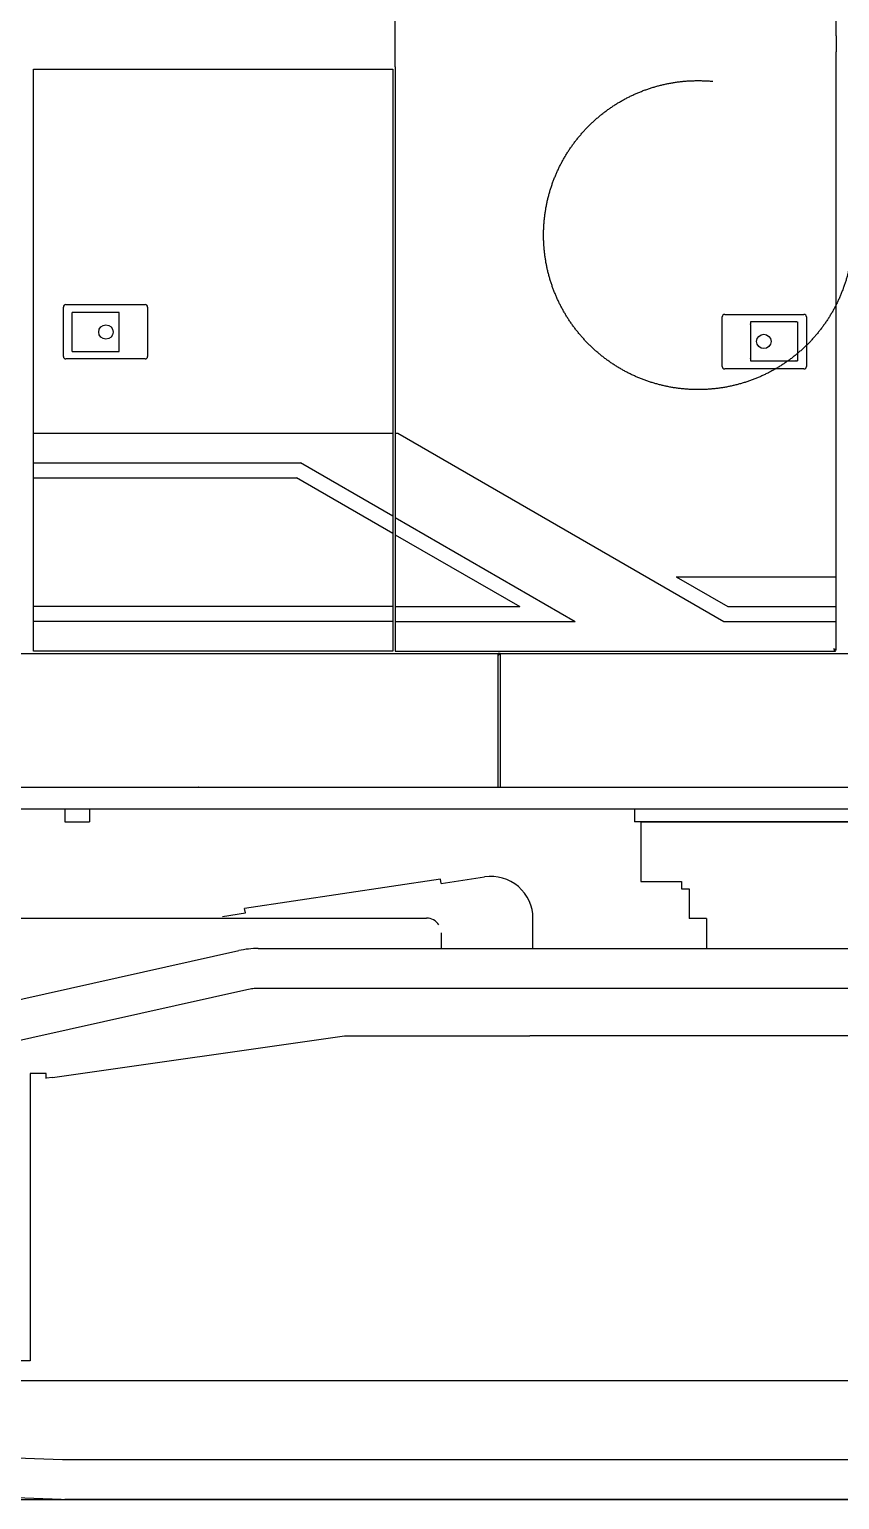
# Model space of a CAD drawing. Header units: millimetres. Extents: x -2078669 to -1085629, y -5987148 to 310365.
# Drawn here: x -1676142 to -1672053, y -2361400 to -2353977 of the extents above; entities that cross this region are included whole.
import ezdxf

# ---------------------------------------------------------------- set-up
doc = ezdxf.new("R2010")
doc.units = ezdxf.units.MM
doc.header["$LTSCALE"] = 500
doc.linetypes.add('PHANTOM', pattern=[8, 3, -1, 1, -1, 1, -1])
doc.layers.add('2', color=7, linetype='Continuous')
doc.layers.add('D-BYP-STR2', color=6, linetype='Continuous', lineweight=25)
doc.layers.add('D-BYP-STRB', color=5, linetype='Continuous', lineweight=25)

# ---------------------------------------------------------------- blocks, each defined once
blk = doc.blocks.new('A$C57306f55')
at = {"layer": 'D-BYP-STRB', "linetype": 'Continuous'}
for p, q in [((2817, 3566.7), (2817, 3599.9)), ((3707, 3567.6), (3707, 3599.9)), ((2817, 3504.9), (2817, 3566.7)), ((3707, 3567.6), (3707, 3535.1)), ((3707, 2327.2), (3707, 3535.1)), ((2817, 3504.9), (2817, 2324.9)), ((2087, 2324.9), (2087, 3499.9)), ((2087, 3499.9), (2812, 3499.9)), ((2812, 3499.9), (2812, 2324.9)), ((2147, 2919.9), (2147, 3019.9)), ((2152, 3024.9), (2312, 3024.9)), ((2167.9, 3008.9), (2165, 3008.9)), ((2165, 2930), (2165, 3008.9)), ((2260, 3008.9), (2167.9, 3008.9)), ((2260, 2929.9), (2260, 3008.9)), ((2317, 3019.9), (2317, 2919.9)), ((3477, 2899.9), (3477, 2999.9)), ((3482, 3004.9), (3642, 3004.9)), ((3647, 2999.9), (3647, 2899.9)), ((3534, 2984.9), (3534, 2985.9)), ((3534, 2984.9), (3534, 2915.9)), ((3626.1, 2989.9), (3534.1, 2989.9)), ((3628.6, 2989.9), (3626.1, 2989.9)), ((3629, 2989.8), (3629, 2910.9)), ((2312, 2914.9), (2152, 2914.9)), ((2165, 2929.9), (2259.9, 2929.9)), ((3534, 2914.9), (3534, 2915.9)), ((3534.1, 2910.9), (3626.1, 2910.9)), ((3626.1, 2910.9), (3629, 2910.9)), ((3642, 2894.9), (3482, 2894.9)), ((2087, 2764.9), (2812, 2764.9)), ((2817, 2764.9), (2822, 2764.9)), ((2822, 2764.9), (3480.2, 2384.9)), ((2087, 2704.9), (2625.9, 2704.9)), ((2812, 2597.5), (2625.9, 2704.9)), ((2087, 2674.9), (2617.9, 2674.9)), ((2812, 2562.8), (2617.9, 2674.9)), ((2817, 2594.6), (3180.2, 2384.9)), ((2817, 2560), (3068.2, 2414.9)), ((3384.3, 2474.9), (3488.2, 2414.9)), ((3384.3, 2474.9), (3707, 2474.9)), ((2812, 2414.9), (2087, 2414.9)), ((2817, 2414.9), (3068.2, 2414.9)), ((3488.2, 2414.9), (3707, 2414.9)), ((2812, 2384.9), (2087, 2384.9)), ((2817, 2384.9), (3180.2, 2384.9)), ((3480.2, 2384.9), (3707, 2384.9)), ((1869, 2319.9), (3025, 2319.9)), ((2812, 2324.9), (2087, 2324.9)), ((2303.5, 2319.9), (2303.5, 2319.9)), ((2555.5, 2319.9), (2555.5, 2319.9)), ((2817, 2324.9), (3704.7, 2324.9)), ((3029, 2319.9), (3025, 2319.9)), ((3025, 2307.9), (3025, 2319.9)), ((3025, 2315.9), (3029, 2319.9)), ((3029, 2319.9), (5020, 2319.9)), ((3029, 2319.9), (3029, 2307.9)), ((3120.5, 2319.9), (3120.5, 2319.9)), ((3297, 2319.9), (3297, 2319.9)), ((3707, 2327.2), (3704.7, 2327.2)), ((3704.7, 2324.9), (3704.7, 2327.2)), ((3025, 2049.9), (3025, 2307.9)), ((3029, 2307.9), (3029, 2049.9)), ((1030, 2049.9), (5020, 2049.9)), ((4900, 2005.9), (2005, 2005.9)), ((2150, 2005.9), (2150, 1979.9)), ((2200, 2005.9), (2200, 1979.9)), ((3300, 2005.9), (3300, 1979.9)), ((2150, 1979.9), (2200, 1979.9)), ((5300, 1979.9), (3300, 1979.9)), ((3312.5, 1979.9), (5287.5, 1979.9)), ((3312.5, 1979.9), (3312.5, 1859.9)), ((2908.6, 1864.7), (2513, 1805)), ((2909.9, 1855.8), (2908.6, 1864.7)), ((2909.9, 1855.8), (2997.3, 1869)), ((3312.5, 1859.9), (3394.5, 1859.9)), ((3394.5, 1859.9), (3394.5, 1844.9)), ((3394.5, 1844.9), (3410, 1844.9)), ((3410, 1844.9), (3410, 1784.9)), ((2050, 1785.9), (2880, 1785.9)), ((2468.5, 1789.2), (2514.4, 1796.1)), ((2514.4, 1796.1), (2513, 1805)), ((3095, 1724.4), (3095, 1784.9)), ((3445, 1784.9), (3410, 1784.9)), ((3445, 1784.9), (3445, 1724.4)), ((2910, 1755.9), (2910, 1724.4)), ((2540.4, 1724.4), (6069.9, 1724.4)), ((1553.2, 1508.8), (2501.2, 1720.1)), ((1570.6, 1430.7), (2517.6, 1641.8)), ((2541.5, 1644.4), (6069, 1644.4)), ((2125.4, 1464.2), (2714.7, 1547.9)), ((2714.7, 1547.9), (3088.7, 1547.9)), ((3335.1, 1547.9), (3088.7, 1547.9)), ((3418.9, 1547.9), (3335.1, 1547.9)), ((3665.3, 1547.9), (3418.9, 1547.9)), ((4934.7, 1547.9), (3665.3, 1547.9)), ((2112, 1471.9), (2080, 1471.9)), ((2080, 1471.9), (2080, 1461.9)), ((2080, 1461.9), (2080, 1379.6)), ((2112, 1461.9), (2112, 1471.9)), ((2125.4, 1464.2), (2112, 1462.3)), ((2080, 1379.6), (2080, 1328.2)), ((2080, 1328.2), (2080, 1275.7)), ((2080, 1275.7), (2080, 1224.2)), ((2080, 1224.2), (2080, 1119.6)), ((2080, 1119.6), (2080, 1068.2)), ((2080, 1068.2), (2080, 1015.7)), ((2080, 1015.7), (2080, 964.2)), ((2080, 964.2), (2080, 891.9)), ((2080, 891.9), (1984, 891.9)), ((1984, 851.9), (6725, 851.9)), ((2145.2, 691.5), (1637, 709.7)), ((6525, 691.4), (2150, 691.4)), ((2142.3, 611.6), (1634.1, 629.7)), ((6525, 611.4), (2150, 611.4))]:
    blk.add_line(p, q, dxfattribs=at)
for points in [[(3534.1, 2989.9), (3534.1, 2989.9), (3534.1, 2989.9), (3534.1, 2989.9), (3534.1, 2989.8), (3534.1, 2989.8), (3534.1, 2989.7), (3534.1, 2989.7), (3534, 2989.6), (3534, 2989.5), (3534, 2989.4), (3534, 2989.3), (3534, 2989.2), (3534, 2989.1), (3534, 2989), (3534, 2989), (3534, 2988.9)], [(3534, 2988.9), (3534, 2988.8), (3534, 2988.6), (3534, 2988.4), (3534, 2988.3), (3534, 2988.1), (3534, 2987.8), (3534, 2987.6), (3534, 2987.4), (3534, 2987.2), (3534, 2987), (3534, 2986.8), (3534, 2986.6), (3534, 2986.4), (3534, 2986.2), (3534, 2986.1), (3534, 2985.9)], [(3625.8, 2989.8), (3625.8, 2989.8), (3625.8, 2989.8), (3625.8, 2989.8), (3625.8, 2989.9), (3625.9, 2989.9), (3625.9, 2989.9), (3625.9, 2989.9), (3625.9, 2989.9), (3625.9, 2989.9), (3626, 2989.9), (3626, 2989.9), (3626, 2989.9), (3626, 2989.9), (3626, 2989.9), (3626.1, 2989.9), (3626.1, 2989.9)], [(3534, 2914.9), (3534, 2914.8), (3534, 2914.7), (3534, 2914.5), (3534, 2914.3), (3534, 2914.1), (3534, 2913.9), (3534, 2913.7), (3534, 2913.5), (3534, 2913.3), (3534, 2913), (3534, 2912.8), (3534, 2912.6), (3534, 2912.4), (3534, 2912.3), (3534, 2912.1), (3534, 2912)], [(3534, 2912), (3534, 2912), (3534, 2912), (3534, 2912), (3534, 2912), (3534, 2912), (3534, 2911.9), (3534, 2911.9), (3534, 2911.8), (3534, 2911.7), (3534, 2911.6), (3534.1, 2911.5), (3534.1, 2911.4), (3534.1, 2911.2), (3534.1, 2911.1), (3534.1, 2911), (3534.1, 2911), (3534.1, 2910.9), (3534.1, 2910.9)], [(3626.1, 2910.9), (3626.1, 2910.9), (3626, 2910.9), (3626, 2911), (3626, 2911), (3626, 2911), (3626, 2911), (3625.9, 2911), (3625.9, 2911), (3625.9, 2911), (3625.9, 2911), (3625.9, 2911), (3625.8, 2911), (3625.8, 2911), (3625.8, 2911.1), (3625.8, 2911.1), (3625.8, 2911.1)], [(3702.4, 2329.5), (3702.5, 2329.6), (3702.6, 2329.5), (3703.3, 2329.2), (3703.7, 2329), (3704.2, 2328.8), (3704.7, 2328.5), (3705.2, 2328.3), (3705.7, 2328), (3706.2, 2327.7), (3706.6, 2327.5), (3707, 2327.2)], [(3704.7, 2327.2), (3704.6, 2327.6), (3704.4, 2327.9), (3704.3, 2328.1), (3704, 2328.4), (3703.4, 2328.9), (3702.4, 2329.5)], [(3704.7, 2324.9), (3704.7, 2324.6), (3704.7, 2324.5), (3704.7, 2324.5), (3704.6, 2324.7), (3704.4, 2325), (3703.6, 2326.6), (3702.4, 2329.5)], [(3702.4, 2329.5), (3703, 2328.6), (3703.6, 2327.9), (3703.8, 2327.7), (3704.1, 2327.5), (3704.4, 2327.4), (3704.7, 2327.2)], [(2517.6, 1641.8), (2521, 1642.5), (2524, 1643), (2526.8, 1643.5), (2529.5, 1643.8), (2532.1, 1644), (2535, 1644.2), (2538, 1644.4), (2541.5, 1644.4)], [(2150, 691.4), (2149.8, 691.4), (2149.6, 691.4), (2149.3, 691.4), (2149, 691.5), (2148.6, 691.5), (2148.3, 691.5), (2148, 691.5), (2147.6, 691.5), (2147.2, 691.5), (2146.9, 691.5), (2146.5, 691.5), (2146.2, 691.5), (2145.9, 691.5), (2145.6, 691.5), (2145.4, 691.5), (2145.2, 691.5)]]:
    blk.add_lwpolyline(points, dxfattribs=at)
at = {"layer": 'D-BYP-STRB', "linetype": 'PHANTOM'}
blk.add_circle((3428.4, 3165.1), 312, dxfattribs=at)
at = {"layer": 'D-BYP-STRB', "linetype": 'Continuous'}
for centre in [(2233, 2969.4), (3561, 2950.4)]:
    blk.add_circle(centre, 14.5, dxfattribs=at)
for centre, radius, start, end in [((2152, 3019.9), 5, 90, 180), ((2312, 3019.9), 5, 0, 90), ((3482, 2999.9), 5, 90, 180), ((3642, 2999.9), 5, 0, 90), ((2152, 2919.9), 5, 180, 270), ((2312, 2919.9), 5, 270, 0), ((3482, 2899.9), 5, 180, 270), ((3642, 2899.9), 5, 270, 0), ((2090, 2329.9), 10, 270, 271.5809), ((2420.2, 2048.3), 1.6, 90, 104.9314), ((3010, 1784.9), 85, 0, 98.5778), ((2880, 1755.9), 30, 32.6862, 90), ((2540.4, 1544.4), 180, 90, 102.5673)]:
    blk.add_arc(centre, radius, start, end, dxfattribs=at)

msp = doc.modelspace()

# ---------------------------------------------------------------- linework, layer by layer
at = {"layer": 'D-BYP-STR2'}
msp.add_line((-1696506.9, -2361399.6, 708000), (-1628403.4, -2361399.6, 708000), dxfattribs=at)

# ---------------------------------------------------------------- block references
at = {"layer": '2', "xscale": 2.5, "yscale": 2.5, "zscale": 2.5}
msp.add_blockref('A$C57306f55', (-1681338.1, -2362928.2, 708000), dxfattribs=at)

doc.saveas('drawing.dxf')
